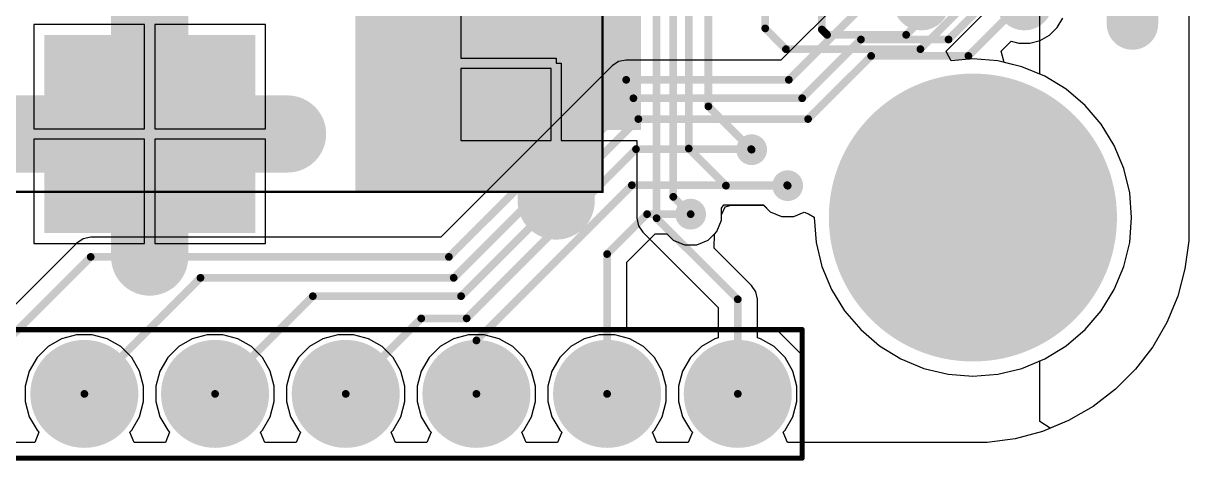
# Model space of a CAD drawing. Header units: inches. Extents: x 0.3 to 40.7, y 0 to 25.4.
# Drawn here: x 18.04 to 40.69, y -0.05 to 8.46 of the extents above; entities that cross this region are included whole.
import ezdxf

# ---------------------------------------------------------------- set-up
doc = ezdxf.new("R2010")
doc.units = ezdxf.units.IN
for name, color, linetype in [('BOTTOM', 5, 'Continuous'), ('Bottom Solder', 6, 'Continuous'), ('Pad Holes', 156, 'Continuous'), ('TOP', 1, 'Continuous'), ('Top Assembly', 56, 'Continuous'), ('Top Solder', 216, 'Continuous'), ('Via Holes', 16, 'Continuous')]:
    doc.layers.add(name, color=color, linetype=linetype)

# ---------------------------------------------------------------- blocks, each defined once
blk = doc.blocks.new('TP_1_00MM_B_2655')
at = {"layer": 'BOTTOM'}
h = blk.add_hatch(color=5, dxfattribs=at)
edge = h.paths.add_edge_path()
edge.add_arc((0, 0), 0.5, 0, 360)
at = {"layer": 'Bottom Solder'}
h = blk.add_hatch(color=6, dxfattribs=at)
edge = h.paths.add_edge_path()
edge.add_arc((0, 0), 0.55, 0, 360)
blk = doc.blocks.new('TP_1_00MM_B_2660')
at = {"layer": 'BOTTOM'}
h = blk.add_hatch(color=5, dxfattribs=at)
edge = h.paths.add_edge_path()
edge.add_arc((0, 0), 0.5, 0, 360)
at = {"layer": 'Bottom Solder'}
h = blk.add_hatch(color=6, dxfattribs=at)
edge = h.paths.add_edge_path()
edge.add_arc((0, 0), 0.55, 0, 360)
blk = doc.blocks.new('PEC11J_9215F_S0015_2662')
at = {"layer": 'BOTTOM'}
h = blk.add_hatch(color=5, dxfattribs=at)
edge = h.paths.add_edge_path()
edge.add_arc((0, 0), 0.25, 0, 360)
h = blk.add_hatch(color=5, dxfattribs=at)
edge = h.paths.add_edge_path()
edge.add_arc((0, -4.5), 0.25, 0, 360)
at = {"layer": 'Bottom Solder'}
h = blk.add_hatch(color=6, dxfattribs=at)
edge = h.paths.add_edge_path()
edge.add_arc((0, 0), 0.3, 0, 360)
h = blk.add_hatch(color=6, dxfattribs=at)
edge = h.paths.add_edge_path()
edge.add_arc((0, -4.5), 0.3, 0, 360)
at = {"layer": 'Pad Holes'}
h = blk.add_hatch(color=7, dxfattribs=at)
edge = h.paths.add_edge_path()
edge.add_arc((0, 0), 1.025, 0, 360)
h = blk.add_hatch(color=7, dxfattribs=at)
edge = h.paths.add_edge_path()
edge.add_arc((0, -4.825), 0.775, 180, 360)
edge.add_line((0.775, -4.825), (0.775, -4.175))
edge.add_arc((0, -4.175), 0.775, 0, 180)
edge.add_line((-0.775, -4.175), (-0.775, -4.825))
at = {"layer": 'TOP'}
for points in [[(-3.75, 6.3), (-6.25, 6.3), (-6.25, 9.5), (-3.75, 9.5)], [(3.75, 9.5), (6.25, 9.5), (6.25, 6.3), (3.75, 6.3)], [(-3.15, 8.2), (-1.85, 8.2), (-1.85, 5.8), (-3.15, 5.8)], [(1.85, 8.2), (3.15, 8.2), (3.15, 5.8), (1.85, 5.8)], [(-8.25, 2), (-4.5, 2), (-4.5, -2), (-8.25, -2)], [(4.5, 2), (8.25, 2), (8.25, -2), (4.5, -2)], [(-3.15, -6.1), (-1.85, -6.1), (-1.85, -8.5), (-3.15, -8.5)], [(-0.65, -6.1), (0.65, -6.1), (0.65, -8.5), (-0.65, -8.5)], [(1.85, -6.1), (3.15, -6.1), (3.15, -8.5), (1.85, -8.5)], [(-3.75, -9.5), (-6.25, -9.5), (-6.25, -6.3), (-3.75, -6.3)], [(3.75, -6.3), (6.25, -6.3), (6.25, -9.5), (3.75, -9.5)]]:
    blk.add_hatch(color=1, dxfattribs=at).paths.add_polyline_path(points)
h = blk.add_hatch(color=1, dxfattribs=at)
edge = h.paths.add_edge_path()
edge.add_arc((0, 0), 0.25, 0, 360)
h = blk.add_hatch(color=1, dxfattribs=at)
edge = h.paths.add_edge_path()
edge.add_arc((0, -4.5), 0.25, 0, 360)
at = {"layer": 'Top Assembly'}
blk.add_hatch(color=56, dxfattribs=at).paths.add_polyline_path([(-7.5, -8.8), (-3, -8.8), (-3, -4), (-7.5, -4)])
at = {"layer": 'Top Solder'}
for points in [[(-3.7, 6.25), (-6.3, 6.25), (-6.3, 9.55), (-3.7, 9.55)], [(3.7, 9.55), (6.3, 9.55), (6.3, 6.25), (3.7, 6.25)], [(-3.2, 8.25), (-1.8, 8.25), (-1.8, 5.75), (-3.2, 5.75)], [(1.8, 8.25), (3.2, 8.25), (3.2, 5.75), (1.8, 5.75)], [(-8.3, 2.05), (-4.45, 2.05), (-4.45, -2.05), (-8.3, -2.05)], [(4.45, 2.05), (8.3, 2.05), (8.3, -2.05), (4.45, -2.05)], [(-3.2, -6.05), (-1.8, -6.05), (-1.8, -8.55), (-3.2, -8.55)], [(-0.7, -6.05), (0.7, -6.05), (0.7, -8.55), (-0.7, -8.55)], [(1.8, -6.05), (3.2, -6.05), (3.2, -8.55), (1.8, -8.55)], [(-3.7, -9.55), (-6.3, -9.55), (-6.3, -6.25), (-3.7, -6.25)], [(3.7, -6.25), (6.3, -6.25), (6.3, -9.55), (3.7, -9.55)]]:
    blk.add_hatch(color=216, dxfattribs=at).paths.add_polyline_path(points)
h = blk.add_hatch(color=216, dxfattribs=at)
edge = h.paths.add_edge_path()
edge.add_arc((0, 0), 0.3, 0, 360)
h = blk.add_hatch(color=216, dxfattribs=at)
edge = h.paths.add_edge_path()
edge.add_arc((0, -4.5), 0.3, 0, 360)
at = {"layer": 'Top Assembly', "const_width": 0.05}
for points in [[(-7.5, 8.8), (7.5, 8.8)], [(-7.5, 8.8), (-7.5, -8.8)], [(7.5, 8.8), (7.5, -8.8)], [(-7.5, -8.8), (7.5, -8.8)]]:
    blk.add_lwpolyline(points, dxfattribs=at)
at = {"layer": 'Top Assembly', "const_width": 0.025}
for points in [[(-7.512, 8.8, 1), (-7.488, 8.8, 1)], [(-7.512, 8.8, 1), (-7.488, 8.8, 1)], [(7.488, 8.8, 1), (7.512, 8.8, 1)], [(7.488, 8.8, 1), (7.512, 8.8, 1)], [(-7.512, -8.8, 1), (-7.488, -8.8, 1)], [(-7.512, -8.8, 1), (-7.488, -8.8, 1)], [(7.488, -8.8, 1), (7.512, -8.8, 1)], [(7.488, -8.8, 1), (7.512, -8.8, 1)]]:
    blk.add_lwpolyline(points, format="xyb", close=True, dxfattribs=at)
blk = doc.blocks.new('PIN_HEADER_2_54___VERT__1_10POS_2664')
at = {"layer": 'BOTTOM'}
h = blk.add_hatch(color=5, dxfattribs=at)
edge = h.paths.add_edge_path()
edge.add_arc((-1.27, 0), 0.85, 0, 360)
h = blk.add_hatch(color=5, dxfattribs=at)
edge = h.paths.add_edge_path()
edge.add_arc((1.27, 0), 0.85, 0, 360)
h = blk.add_hatch(color=5, dxfattribs=at)
edge = h.paths.add_edge_path()
edge.add_arc((3.81, 0), 0.85, 0, 360)
h = blk.add_hatch(color=5, dxfattribs=at)
edge = h.paths.add_edge_path()
edge.add_arc((6.35, 0), 0.85, 0, 360)
h = blk.add_hatch(color=5, dxfattribs=at)
edge = h.paths.add_edge_path()
edge.add_arc((8.89, 0), 0.85, 0, 360)
h = blk.add_hatch(color=5, dxfattribs=at)
edge = h.paths.add_edge_path()
edge.add_arc((11.43, 0), 0.85, 0, 360)
at = {"layer": 'Bottom Solder'}
h = blk.add_hatch(color=6, dxfattribs=at)
edge = h.paths.add_edge_path()
edge.add_arc((-1.27, 0), 1.05, 0, 360)
h = blk.add_hatch(color=6, dxfattribs=at)
edge = h.paths.add_edge_path()
edge.add_arc((1.27, 0), 1.05, 0, 360)
h = blk.add_hatch(color=6, dxfattribs=at)
edge = h.paths.add_edge_path()
edge.add_arc((3.81, 0), 1.05, 0, 360)
h = blk.add_hatch(color=6, dxfattribs=at)
edge = h.paths.add_edge_path()
edge.add_arc((6.35, 0), 1.05, 0, 360)
h = blk.add_hatch(color=6, dxfattribs=at)
edge = h.paths.add_edge_path()
edge.add_arc((8.89, 0), 1.05, 0, 360)
h = blk.add_hatch(color=6, dxfattribs=at)
edge = h.paths.add_edge_path()
edge.add_arc((11.43, 0), 1.05, 0, 360)
at = {"layer": 'Pad Holes'}
h = blk.add_hatch(color=7, dxfattribs=at)
edge = h.paths.add_edge_path()
edge.add_arc((-1.27, 0), 0.5, 0, 360)
h = blk.add_hatch(color=7, dxfattribs=at)
edge = h.paths.add_edge_path()
edge.add_arc((1.27, 0), 0.5, 0, 360)
h = blk.add_hatch(color=7, dxfattribs=at)
edge = h.paths.add_edge_path()
edge.add_arc((3.81, 0), 0.5, 0, 360)
h = blk.add_hatch(color=7, dxfattribs=at)
edge = h.paths.add_edge_path()
edge.add_arc((6.35, 0), 0.5, 0, 360)
h = blk.add_hatch(color=7, dxfattribs=at)
edge = h.paths.add_edge_path()
edge.add_arc((8.89, 0), 0.5, 0, 360)
h = blk.add_hatch(color=7, dxfattribs=at)
edge = h.paths.add_edge_path()
edge.add_arc((11.43, 0), 0.5, 0, 360)
at = {"layer": 'TOP'}
h = blk.add_hatch(color=1, dxfattribs=at)
edge = h.paths.add_edge_path()
edge.add_arc((-1.27, 0), 0.85, 0, 360)
h = blk.add_hatch(color=1, dxfattribs=at)
edge = h.paths.add_edge_path()
edge.add_arc((1.27, 0), 0.85, 0, 360)
h = blk.add_hatch(color=1, dxfattribs=at)
edge = h.paths.add_edge_path()
edge.add_arc((3.81, 0), 0.85, 0, 360)
h = blk.add_hatch(color=1, dxfattribs=at)
edge = h.paths.add_edge_path()
edge.add_arc((6.35, 0), 0.85, 0, 360)
h = blk.add_hatch(color=1, dxfattribs=at)
edge = h.paths.add_edge_path()
edge.add_arc((8.89, 0), 0.85, 0, 360)
h = blk.add_hatch(color=1, dxfattribs=at)
edge = h.paths.add_edge_path()
edge.add_arc((11.43, 0), 0.85, 0, 360)
at = {"layer": 'Top Solder'}
h = blk.add_hatch(color=216, dxfattribs=at)
edge = h.paths.add_edge_path()
edge.add_arc((-1.27, 0), 1.05, 0, 360)
h = blk.add_hatch(color=216, dxfattribs=at)
edge = h.paths.add_edge_path()
edge.add_arc((1.27, 0), 1.05, 0, 360)
h = blk.add_hatch(color=216, dxfattribs=at)
edge = h.paths.add_edge_path()
edge.add_arc((3.81, 0), 1.05, 0, 360)
h = blk.add_hatch(color=216, dxfattribs=at)
edge = h.paths.add_edge_path()
edge.add_arc((6.35, 0), 1.05, 0, 360)
h = blk.add_hatch(color=216, dxfattribs=at)
edge = h.paths.add_edge_path()
edge.add_arc((8.89, 0), 1.05, 0, 360)
h = blk.add_hatch(color=216, dxfattribs=at)
edge = h.paths.add_edge_path()
edge.add_arc((11.43, 0), 1.05, 0, 360)
at = {"layer": 'Top Assembly', "const_width": 0.1}
for points in [[(-12.68, 1.25), (12.68, 1.25)], [(12.68, -1.25), (12.68, 1.25)], [(-12.68, -1.25), (12.68, -1.25)]]:
    blk.add_lwpolyline(points, dxfattribs=at)
at = {"layer": 'Top Assembly', "const_width": 0.05}
for points in [[(12.655, 1.25, 1), (12.705, 1.25, 1)], [(12.655, 1.25, 1), (12.705, 1.25, 1)], [(12.655, -1.25, 1), (12.705, -1.25, 1)], [(12.655, -1.25, 1), (12.705, -1.25, 1)]]:
    blk.add_lwpolyline(points, format="xyb", close=True, dxfattribs=at)

msp = doc.modelspace()

# ---------------------------------------------------------------- hatches: boundary and pattern name
at = {"layer": 'BOTTOM'}
h = msp.add_hatch(color=5, dxfattribs=at)
edge = h.paths.add_edge_path()
edge.add_arc((32.2, 6), 0.3, 0, 360)
h = msp.add_hatch(color=5, dxfattribs=at)
edge = h.paths.add_edge_path()
edge.add_arc((36.5, 4.68), 1.5, 0, 360)
h = msp.add_hatch(color=5, dxfattribs=at)
edge = h.paths.add_edge_path()
edge.add_arc((32.9, 5.3), 0.3, 0, 360)
h = msp.add_hatch(color=5, dxfattribs=at)
edge = h.paths.add_edge_path()
edge.add_arc((31.014, 4.746), 0.3, 0, 360)
at = {"layer": 'Bottom Solder'}
h = msp.add_hatch(color=6, dxfattribs=at)
edge = h.paths.add_edge_path()
edge.add_arc((36.5, 4.68), 2.8, 0, 360)
at = {"layer": 'Pad Holes'}
h = msp.add_hatch(color=7, dxfattribs=at)
edge = h.paths.add_edge_path()
edge.add_arc((36.5, 4.68), 1.6, 0, 360)
at = {"layer": 'TOP'}
h = msp.add_hatch(color=1, dxfattribs=at)
edge = h.paths.add_edge_path()
edge.add_arc((32.2, 6), 0.3, 0, 360)
h = msp.add_hatch(color=1, dxfattribs=at)
edge = h.paths.add_edge_path()
edge.add_arc((36.5, 4.68), 1.5, 0, 360)
h = msp.add_hatch(color=1, dxfattribs=at)
edge = h.paths.add_edge_path()
edge.add_arc((32.9, 5.3), 0.3, 0, 360)
h = msp.add_hatch(color=1, dxfattribs=at)
edge = h.paths.add_edge_path()
edge.add_arc((31.014, 4.746), 0.3, 0, 360)
at = {"layer": 'Top Solder'}
h = msp.add_hatch(color=216, dxfattribs=at)
edge = h.paths.add_edge_path()
edge.add_arc((36.5, 4.68), 2.8, 0, 360)
at = {"layer": 'Via Holes'}
h = msp.add_hatch(color=7, dxfattribs=at)
edge = h.paths.add_edge_path()
edge.add_arc((32.2, 6), 0.15, 0, 360)
h = msp.add_hatch(color=7, dxfattribs=at)
edge = h.paths.add_edge_path()
edge.add_arc((32.9, 5.3), 0.15, 0, 360)
h = msp.add_hatch(color=7, dxfattribs=at)
edge = h.paths.add_edge_path()
edge.add_arc((31.014, 4.746), 0.15, 0, 360)

# ---------------------------------------------------------------- linework, layer by layer
at = {"layer": 'BOTTOM'}
for p, q in [((40.694, 20.86), (40.694, 4.5)), ((34.164, 9.14), (32.764, 7.741)), ((38.14, 8.379), (38.246, 8.561)), ((37.809, 8.125), (37.991, 8.23)), ((37.991, 8.23), (38.14, 8.379)), ((37.047, 7.917), (37.242, 8.111)), ((37.242, 8.111), (37.395, 8.07)), ((37.395, 8.07), (37.605, 8.07)), ((37.605, 8.07), (37.809, 8.125)), ((29.614, 7.712), (29.49, 7.629)), ((29.761, 7.741), (29.614, 7.712)), ((32.764, 7.741), (29.761, 7.741)), ((37.11, 7.696), (37.047, 7.917)), ((29.49, 7.629), (26.157, 4.296)), ((37.453, 7.614), (37.11, 7.696)), ((37.9, 7.428), (37.453, 7.614)), ((38.313, 7.175), (37.9, 7.428)), ((38.681, 6.861), (38.313, 7.175)), ((38.995, 6.493), (38.681, 6.861)), ((39.248, 6.08), (38.995, 6.493)), ((39.434, 5.633), (39.248, 6.08)), ((39.547, 5.163), (39.434, 5.633)), ((39.585, 4.68), (39.547, 5.163)), ((31.614, 4.865), (31.656, 4.928)), ((31.614, 4.627), (31.614, 4.865)), ((31.656, 4.928), (32.424, 4.928)), ((32.424, 4.928), (32.56, 4.791)), ((32.56, 4.791), (32.781, 4.7)), ((33.019, 4.7), (33.223, 4.784)), ((33.223, 4.784), (33.303, 4.753)), ((31.523, 4.406), (31.614, 4.627)), ((32.781, 4.7), (33.019, 4.7)), ((33.303, 4.753), (33.416, 4.685)), ((33.416, 4.685), (33.416, 4.68)), ((33.416, 4.68), (33.454, 4.197)), ((39.547, 4.197), (39.585, 4.68)), ((29.772, 3.812), (30.325, 4.364)), ((30.325, 4.364), (30.548, 4.364)), ((30.548, 4.364), (30.675, 4.237)), ((31.354, 4.237), (31.523, 4.406)), ((40.694, 4.5), (40.694, 4.225)), ((19.083, 4.184), (17.189, 2.29)), ((19.207, 4.267), (19.083, 4.184)), ((19.354, 4.296), (19.207, 4.267)), ((26.157, 4.296), (19.354, 4.296)), ((30.675, 4.237), (30.895, 4.146)), ((30.895, 4.146), (31.134, 4.146)), ((31.134, 4.146), (31.354, 4.237)), ((33.454, 4.197), (33.566, 3.727)), ((39.434, 3.727), (39.547, 4.197)), ((40.694, 4.225), (40.622, 3.68)), ((29.772, 2.5), (29.772, 3.812)), ((33.566, 3.727), (33.752, 3.28)), ((39.248, 3.28), (39.434, 3.727)), ((40.622, 3.68), (40.48, 3.149)), ((33.752, 3.28), (34.005, 2.867)), ((38.995, 2.867), (39.248, 3.28)), ((40.48, 3.149), (40.27, 2.641)), ((34.005, 2.867), (34.319, 2.499)), ((38.681, 2.499), (38.995, 2.867)), ((32.681, 2.5), (29.772, 2.5)), ((33.181, 2), (32.681, 2.5)), ((34.319, 2.499), (34.687, 2.185)), ((38.313, 2.185), (38.681, 2.499)), ((40.27, 2.641), (39.995, 2.165)), ((34.687, 2.185), (35.1, 1.932)), ((37.9, 1.932), (38.313, 2.185)), ((39.995, 2.165), (39.66, 1.729)), ((33.181, 0.306), (33.181, 2)), ((35.1, 1.932), (35.547, 1.746)), ((37.453, 1.746), (37.9, 1.932)), ((35.547, 1.746), (36.018, 1.633)), ((36.018, 1.633), (36.5, 1.596)), ((36.5, 1.596), (36.983, 1.633)), ((36.983, 1.633), (37.453, 1.746)), ((39.66, 1.729), (39.271, 1.34)), ((39.271, 1.34), (38.835, 1.005)), ((38.835, 1.005), (38.359, 0.73)), ((38.359, 0.73), (37.851, 0.52)), ((37.851, 0.52), (37.32, 0.378)), ((36.5, 0.306), (33.181, 0.306)), ((36.775, 0.306), (36.5, 0.306)), ((37.32, 0.378), (36.775, 0.306))]:
    msp.add_line(p, q, dxfattribs=at)
at = {"layer": 'BOTTOM', "const_width": 0.15}
for points in [[(32.923, 7.359), (34.434, 8.87)], [(36.413, 7.823), (37.48, 8.89)], [(36.027, 8.143), (36.557, 8.673)], [(33.181, 7), (34.324, 8.143)], [(34.324, 8.143), (36.027, 8.143)], [(33.296, 6.596), (34.523, 7.823)], [(34.523, 7.823), (36.413, 7.823)], [(26.316, 3.914), (29.761, 7.359)], [(29.761, 7.359), (32.923, 7.359)], [(26.409, 3.507), (29.902, 7)], [(29.902, 7), (33.181, 7)], [(26.553, 3.151), (29.998, 6.596)], [(29.998, 6.596), (33.296, 6.596)], [(26.66, 2.718), (29.952, 6.01)], [(29.952, 6.01), (32.19, 6.01)], [(32.19, 6.01), (32.2, 6)], [(26.85, 2.289), (29.871, 5.31)], [(29.871, 5.31), (32.89, 5.31)], [(32.89, 5.31), (32.9, 5.3)], [(29.39, 3.97), (30.166, 4.746)], [(30.166, 4.746), (31.014, 4.746)], [(16.69, 1.25), (19.354, 3.914)], [(19.354, 3.914), (26.316, 3.914)], [(29.39, 1.25), (29.39, 3.97)], [(19.23, 1.25), (21.487, 3.507)], [(21.487, 3.507), (26.409, 3.507)], [(21.77, 1.25), (23.671, 3.151)], [(23.671, 3.151), (26.553, 3.151)], [(24.31, 1.25), (25.778, 2.718)], [(25.778, 2.718), (26.66, 2.718)], [(26.85, 1.25), (26.85, 2.289)]]:
    msp.add_lwpolyline(points, dxfattribs=at)
at = {"layer": 'BOTTOM', "const_width": 0.075}
for points in [[(34.287, 8.143, 1), (34.362, 8.143, 1)], [(34.287, 8.143, 1), (34.362, 8.143, 1)], [(35.989, 8.143, 1), (36.064, 8.143, 1)], [(35.989, 8.143, 1), (36.064, 8.143, 1)], [(34.485, 7.823, 1), (34.56, 7.823, 1)], [(34.485, 7.823, 1), (34.56, 7.823, 1)], [(36.375, 7.823, 1), (36.45, 7.823, 1)], [(36.375, 7.823, 1), (36.45, 7.823, 1)], [(29.723, 7.359, 1), (29.798, 7.359, 1)], [(29.723, 7.359, 1), (29.798, 7.359, 1)], [(32.885, 7.359, 1), (32.96, 7.359, 1)], [(32.885, 7.359, 1), (32.96, 7.359, 1)], [(29.864, 7, 1), (29.939, 7, 1)], [(29.864, 7, 1), (29.939, 7, 1)], [(33.144, 7, 1), (33.219, 7, 1)], [(33.144, 7, 1), (33.219, 7, 1)], [(29.96, 6.596, 1), (30.035, 6.596, 1)], [(29.96, 6.596, 1), (30.035, 6.596, 1)], [(33.259, 6.596, 1), (33.334, 6.596, 1)], [(33.259, 6.596, 1), (33.334, 6.596, 1)], [(29.914, 6.01, 1), (29.989, 6.01, 1)], [(29.914, 6.01, 1), (29.989, 6.01, 1)], [(32.152, 6.01, 1), (32.227, 6.01, 1)], [(32.152, 6.01, 1), (32.227, 6.01, 1)], [(32.162, 6, 1), (32.237, 6, 1)], [(29.833, 5.31, 1), (29.908, 5.31, 1)], [(29.833, 5.31, 1), (29.908, 5.31, 1)], [(32.852, 5.31, 1), (32.927, 5.31, 1)], [(32.852, 5.31, 1), (32.927, 5.31, 1)], [(32.862, 5.3, 1), (32.938, 5.3, 1)], [(30.129, 4.746, 1), (30.204, 4.746, 1)], [(30.129, 4.746, 1), (30.204, 4.746, 1)], [(30.977, 4.746, 1), (31.052, 4.746, 1)], [(19.316, 3.914, 1), (19.391, 3.914, 1)], [(19.316, 3.914, 1), (19.391, 3.914, 1)], [(26.278, 3.914, 1), (26.353, 3.914, 1)], [(26.278, 3.914, 1), (26.353, 3.914, 1)], [(29.353, 3.97, 1), (29.428, 3.97, 1)], [(29.353, 3.97, 1), (29.428, 3.97, 1)], [(21.449, 3.507, 1), (21.524, 3.507, 1)], [(21.449, 3.507, 1), (21.524, 3.507, 1)], [(26.371, 3.507, 1), (26.446, 3.507, 1)], [(26.371, 3.507, 1), (26.446, 3.507, 1)], [(23.633, 3.151, 1), (23.708, 3.151, 1)], [(23.633, 3.151, 1), (23.708, 3.151, 1)], [(26.515, 3.151, 1), (26.59, 3.151, 1)], [(26.515, 3.151, 1), (26.59, 3.151, 1)], [(25.741, 2.718, 1), (25.816, 2.718, 1)], [(25.741, 2.718, 1), (25.816, 2.718, 1)], [(26.623, 2.718, 1), (26.698, 2.718, 1)], [(26.623, 2.718, 1), (26.698, 2.718, 1)], [(26.813, 2.289, 1), (26.888, 2.289, 1)], [(26.813, 2.289, 1), (26.888, 2.289, 1)], [(19.193, 1.25, 1), (19.268, 1.25, 1)], [(21.733, 1.25, 1), (21.808, 1.25, 1)], [(24.273, 1.25, 1), (24.348, 1.25, 1)], [(26.813, 1.25, 1), (26.888, 1.25, 1)], [(29.353, 1.25, 1), (29.428, 1.25, 1)]]:
    msp.add_lwpolyline(points, format="xyb", close=True, dxfattribs=at)
at = {"layer": 'TOP'}
for p, q in [((37.8, 7.47), (37.8, 17.89)), ((26.546, 9.14), (26.546, 7.78)), ((40.694, 9.026), (40.694, 4.5)), ((40.694, 9.026), (40.694, 4.5)), ((35.983, 7.919), (36.87, 8.806)), ((20.4, 8.434), (18.246, 8.434)), ((18.246, 8.434), (18.246, 6.405)), ((20.4, 6.405), (20.4, 8.434)), ((22.754, 8.434), (20.6, 8.434)), ((20.6, 8.434), (20.6, 6.405)), ((22.754, 6.405), (22.754, 8.434)), ((26.546, 7.78), (28.4, 7.78)), ((28.4, 7.78), (28.4, 7.68)), ((35.987, 7.898), (35.983, 7.919)), ((36.079, 7.731), (35.987, 7.898)), ((36.5, 7.765), (36.079, 7.731)), ((36.983, 7.727), (36.5, 7.765)), ((37.453, 7.614), (36.983, 7.727)), ((28.3, 7.58), (26.546, 7.58)), ((26.546, 7.58), (26.546, 6.176)), ((28.3, 6.176), (28.3, 7.58)), ((28.4, 7.68), (28.5, 7.68)), ((28.5, 7.68), (28.5, 6.176)), ((37.9, 7.428), (37.453, 7.614)), ((37.9, 7.428), (37.8, 7.47)), ((38.313, 7.175), (37.9, 7.428)), ((38.313, 7.175), (37.9, 7.428)), ((38.681, 6.861), (38.313, 7.175)), ((38.681, 6.861), (38.313, 7.175)), ((38.995, 6.493), (38.681, 6.861)), ((38.995, 6.493), (38.681, 6.861)), ((18.246, 6.405), (20.4, 6.405)), ((20.6, 6.405), (22.754, 6.405)), ((39.248, 6.08), (38.995, 6.493)), ((39.248, 6.08), (38.995, 6.493)), ((20.4, 6.205), (18.246, 6.205)), ((18.246, 6.205), (18.246, 4.176)), ((20.4, 4.176), (20.4, 6.205)), ((22.754, 6.205), (20.6, 6.205)), ((20.6, 6.205), (20.6, 4.176)), ((22.754, 4.176), (22.754, 6.205)), ((26.546, 6.176), (28.3, 6.176)), ((28.5, 6.176), (29.971, 6.176)), ((29.971, 6.176), (29.971, 4.667)), ((39.434, 5.633), (39.248, 6.08)), ((39.434, 5.633), (39.248, 6.08)), ((39.547, 5.163), (39.434, 5.633)), ((39.547, 5.163), (39.434, 5.633)), ((39.585, 4.68), (39.547, 5.163)), ((39.585, 4.68), (39.547, 5.163)), ((31.614, 4.731), (31.685, 4.885)), ((31.685, 4.885), (31.799, 4.918)), ((31.799, 4.918), (32.434, 4.918)), ((32.434, 4.918), (32.56, 4.791)), ((32.56, 4.791), (32.781, 4.7)), ((33.019, 4.7), (33.223, 4.784)), ((33.223, 4.784), (33.303, 4.753)), ((29.971, 4.667), (30, 4.521)), ((31.523, 4.406), (31.614, 4.627)), ((31.614, 4.627), (31.614, 4.731)), ((32.781, 4.7), (33.019, 4.7)), ((33.303, 4.753), (33.416, 4.685)), ((33.416, 4.685), (33.416, 4.68)), ((33.416, 4.68), (33.454, 4.197)), ((39.547, 4.197), (39.585, 4.68)), ((39.547, 4.197), (39.585, 4.68)), ((30, 4.521), (30.083, 4.397)), ((30.083, 4.397), (31.548, 2.932)), ((31.474, 4.087), (31.476, 4.359)), ((31.476, 4.359), (31.523, 4.406)), ((40.694, 4.5), (40.694, 4.225)), ((40.694, 4.5), (40.694, 4.225)), ((18.246, 4.176), (20.4, 4.176)), ((20.6, 4.176), (22.754, 4.176)), ((32.2, 3.36), (31.474, 4.087)), ((33.454, 4.197), (33.566, 3.727)), ((39.434, 3.727), (39.547, 4.197)), ((39.434, 3.727), (39.547, 4.197)), ((40.694, 4.225), (40.622, 3.68)), ((40.694, 4.225), (40.622, 3.68)), ((33.566, 3.727), (33.752, 3.28)), ((39.248, 3.28), (39.434, 3.727)), ((39.248, 3.28), (39.434, 3.727)), ((40.622, 3.68), (40.48, 3.149)), ((40.622, 3.68), (40.48, 3.149)), ((32.283, 3.236), (32.2, 3.36)), ((32.312, 3.09), (32.283, 3.236)), ((33.752, 3.28), (34.005, 2.867)), ((38.995, 2.867), (39.248, 3.28)), ((38.995, 2.867), (39.248, 3.28)), ((32.312, 2.338), (32.312, 3.09)), ((40.48, 3.149), (40.27, 2.641)), ((40.48, 3.149), (40.27, 2.641)), ((31.548, 2.932), (31.548, 2.338)), ((34.005, 2.867), (34.319, 2.499)), ((38.681, 2.499), (38.995, 2.867)), ((38.681, 2.499), (38.995, 2.867)), ((34.319, 2.499), (34.687, 2.185)), ((38.313, 2.185), (38.681, 2.499)), ((38.313, 2.185), (38.681, 2.499)), ((40.27, 2.641), (39.995, 2.165)), ((40.27, 2.641), (39.995, 2.165)), ((18.786, 2.322), (18.524, 2.17)), ((19.079, 2.4), (18.786, 2.322)), ((19.381, 2.4), (19.079, 2.4)), ((19.674, 2.322), (19.381, 2.4)), ((19.936, 2.17), (19.674, 2.322)), ((21.326, 2.322), (21.064, 2.17)), ((21.619, 2.4), (21.326, 2.322)), ((21.921, 2.4), (21.619, 2.4)), ((22.214, 2.322), (21.921, 2.4)), ((22.476, 2.17), (22.214, 2.322)), ((23.866, 2.322), (23.604, 2.17)), ((24.159, 2.4), (23.866, 2.322)), ((24.461, 2.4), (24.159, 2.4)), ((24.754, 2.322), (24.461, 2.4)), ((25.016, 2.17), (24.754, 2.322)), ((26.406, 2.322), (26.144, 2.17)), ((26.699, 2.4), (26.406, 2.322)), ((27.001, 2.4), (26.699, 2.4)), ((27.294, 2.322), (27.001, 2.4)), ((27.556, 2.17), (27.294, 2.322)), ((28.946, 2.322), (28.684, 2.17)), ((29.239, 2.4), (28.946, 2.322)), ((29.541, 2.4), (29.239, 2.4)), ((29.834, 2.322), (29.541, 2.4)), ((30.096, 2.17), (29.834, 2.322)), ((31.486, 2.322), (31.224, 2.17)), ((31.548, 2.338), (31.486, 2.322)), ((32.374, 2.322), (32.312, 2.338)), ((32.636, 2.17), (32.374, 2.322)), ((18.524, 2.17), (18.31, 1.956)), ((20.15, 1.956), (19.936, 2.17)), ((21.064, 2.17), (20.85, 1.956)), ((22.69, 1.956), (22.476, 2.17)), ((23.604, 2.17), (23.39, 1.956)), ((25.23, 1.956), (25.016, 2.17)), ((26.144, 2.17), (25.93, 1.956)), ((27.77, 1.956), (27.556, 2.17)), ((28.684, 2.17), (28.47, 1.956)), ((30.31, 1.956), (30.096, 2.17)), ((31.224, 2.17), (31.01, 1.956)), ((32.85, 1.956), (32.636, 2.17)), ((34.687, 2.185), (35.1, 1.932)), ((37.9, 1.932), (38.313, 2.185)), ((37.9, 1.932), (38.313, 2.185)), ((39.995, 2.165), (39.66, 1.729)), ((39.995, 2.165), (39.66, 1.729)), ((18.31, 1.956), (18.158, 1.694)), ((20.302, 1.694), (20.15, 1.956)), ((20.85, 1.956), (20.698, 1.694)), ((22.842, 1.694), (22.69, 1.956)), ((23.39, 1.956), (23.238, 1.694)), ((25.382, 1.694), (25.23, 1.956)), ((25.93, 1.956), (25.778, 1.694)), ((27.922, 1.694), (27.77, 1.956)), ((28.47, 1.956), (28.318, 1.694)), ((30.462, 1.694), (30.31, 1.956)), ((31.01, 1.956), (30.858, 1.694)), ((33.002, 1.694), (32.85, 1.956)), ((35.1, 1.932), (35.547, 1.746)), ((37.453, 1.746), (37.9, 1.932)), ((37.8, 1.89), (37.9, 1.932)), ((37.8, 0.715), (37.8, 1.89)), ((18.158, 1.694), (18.08, 1.401)), ((20.38, 1.401), (20.302, 1.694)), ((20.698, 1.694), (20.62, 1.401)), ((22.92, 1.401), (22.842, 1.694)), ((23.238, 1.694), (23.16, 1.401)), ((25.46, 1.401), (25.382, 1.694)), ((25.778, 1.694), (25.7, 1.401)), ((28, 1.401), (27.922, 1.694)), ((28.318, 1.694), (28.24, 1.401)), ((30.54, 1.401), (30.462, 1.694)), ((30.858, 1.694), (30.78, 1.401)), ((33.08, 1.401), (33.002, 1.694)), ((35.547, 1.746), (36.018, 1.633)), ((36.018, 1.633), (36.5, 1.596)), ((36.5, 1.596), (36.983, 1.633)), ((36.983, 1.633), (37.453, 1.746)), ((39.66, 1.729), (39.271, 1.34)), ((39.66, 1.729), (39.271, 1.34)), ((18.08, 1.401), (18.08, 1.099)), ((20.38, 1.099), (20.38, 1.401)), ((20.62, 1.401), (20.62, 1.099)), ((22.92, 1.099), (22.92, 1.401)), ((23.16, 1.401), (23.16, 1.099)), ((25.46, 1.099), (25.46, 1.401)), ((25.7, 1.401), (25.7, 1.099)), ((28, 1.099), (28, 1.401)), ((28.24, 1.401), (28.24, 1.099)), ((30.54, 1.099), (30.54, 1.401)), ((30.78, 1.401), (30.78, 1.099)), ((33.08, 1.099), (33.08, 1.401)), ((39.271, 1.34), (38.835, 1.005)), ((39.271, 1.34), (38.835, 1.005)), ((18.08, 1.099), (18.158, 0.806)), ((20.302, 0.806), (20.38, 1.099)), ((20.62, 1.099), (20.698, 0.806)), ((22.842, 0.806), (22.92, 1.099)), ((23.16, 1.099), (23.238, 0.806)), ((25.382, 0.806), (25.46, 1.099)), ((25.7, 1.099), (25.778, 0.806)), ((27.922, 0.806), (28, 1.099)), ((28.24, 1.099), (28.318, 0.806)), ((30.462, 0.806), (30.54, 1.099)), ((30.78, 1.099), (30.858, 0.806)), ((33.002, 0.806), (33.08, 1.099)), ((38.835, 1.005), (38.359, 0.73)), ((38.835, 1.005), (38.359, 0.73)), ((18.158, 0.806), (18.31, 0.544)), ((20.15, 0.544), (20.302, 0.806)), ((20.698, 0.806), (20.85, 0.544)), ((22.69, 0.544), (22.842, 0.806)), ((23.238, 0.806), (23.39, 0.544)), ((25.23, 0.544), (25.382, 0.806)), ((25.778, 0.806), (25.93, 0.544)), ((27.77, 0.544), (27.922, 0.806)), ((28.318, 0.806), (28.47, 0.544)), ((30.31, 0.544), (30.462, 0.806)), ((30.858, 0.806), (31.01, 0.544)), ((32.85, 0.544), (33.002, 0.806)), ((38, 0.582), (37.8, 0.715)), ((38.359, 0.73), (37.851, 0.52)), ((38.359, 0.73), (38, 0.582)), ((18.348, 0.506), (18.265, 0.306)), ((18.31, 0.544), (18.348, 0.506)), ((20.112, 0.506), (20.15, 0.544)), ((20.195, 0.306), (20.112, 0.506)), ((20.888, 0.506), (20.805, 0.306)), ((20.85, 0.544), (20.888, 0.506)), ((22.652, 0.506), (22.69, 0.544)), ((22.735, 0.306), (22.652, 0.506)), ((23.428, 0.506), (23.345, 0.306)), ((23.39, 0.544), (23.428, 0.506)), ((25.192, 0.506), (25.23, 0.544)), ((25.275, 0.306), (25.192, 0.506)), ((25.968, 0.506), (25.885, 0.306)), ((25.93, 0.544), (25.968, 0.506)), ((27.732, 0.506), (27.77, 0.544)), ((27.815, 0.306), (27.732, 0.506)), ((28.508, 0.506), (28.425, 0.306)), ((28.47, 0.544), (28.508, 0.506)), ((30.272, 0.506), (30.31, 0.544)), ((30.355, 0.306), (30.272, 0.506)), ((31.048, 0.506), (30.965, 0.306)), ((31.01, 0.544), (31.048, 0.506)), ((32.812, 0.506), (32.85, 0.544)), ((32.895, 0.306), (32.812, 0.506)), ((37.851, 0.52), (37.32, 0.378)), ((18.265, 0.306), (17.655, 0.306)), ((20.805, 0.306), (20.195, 0.306)), ((23.345, 0.306), (22.735, 0.306)), ((25.885, 0.306), (25.275, 0.306)), ((28.425, 0.306), (27.815, 0.306)), ((30.965, 0.306), (30.355, 0.306)), ((36.5, 0.306), (32.895, 0.306)), ((36.775, 0.306), (36.5, 0.306)), ((37.32, 0.378), (36.775, 0.306))]:
    msp.add_line(p, q, dxfattribs=at)
for points, const_width in [([(39.601, 8.443), (39.601, 9.88)], 1), ([(31.358, 6.842), (31.358, 9.633)], 0.15), ([(20.5, 6.305), (20.5, 8.7)], 1.5), ([(30.978, 6.022), (30.978, 9.384)], 0.15), ([(30.353, 4.667), (30.353, 9.051)], 0.15), ([(30.677, 5.083), (30.677, 9.159)], 0.15), ([(35.203, 8.234), (36.098, 9.129)], 0.15), ([(35.479, 7.955), (36.6, 9.076)], 0.15), ([(32.463, 8.359), (32.463, 8.805)], 0.15), ([(33.563, 8.337), (33.563, 8.805)], 0.15), ([(25.72, 7.68), (28.4, 7.68)], 1.5), ([(28.4, 5), (28.4, 7.68)], 1.5), ([(32.463, 8.359), (32.866, 7.955)], 0.15), ([(33.563, 8.337), (33.665, 8.234)], 0.15), ([(33.665, 8.234), (35.203, 8.234)], 0.15), ([(32.866, 7.955), (35.479, 7.955)], 0.15), ([(17.82, 6.305), (20.5, 6.305)], 1.5), ([(20.5, 6.305), (23.18, 6.305)], 1.5), ([(20.5, 3.91), (20.5, 6.305)], 1.5), ([(31.358, 6.842), (32.2, 6)], 0.15), ([(30.978, 6.022), (31.7, 5.3)], 0.15), ([(31.7, 5.3), (32.9, 5.3)], 0.15), ([(30.677, 5.083), (31.014, 4.746)], 0.15), ([(30.353, 4.667), (31.93, 3.09)], 0.15), ([(31.93, 1.25), (31.93, 3.09)], 0.15)]:
    msp.add_lwpolyline(points, dxfattribs=dict(at, const_width=const_width))
for points, const_width in [([(20.125, 8.7, 1), (20.875, 8.7, 1)], 0.75), ([(39.351, 8.443, 1), (39.851, 8.443, 1)], 0.5), ([(25.345, 7.68, 1), (26.095, 7.68, 1)], 0.75), ([(28.025, 7.68, 1), (28.775, 7.68, 1)], 0.75), ([(28.025, 7.68, 1), (28.775, 7.68, 1)], 0.75), ([(32.426, 8.359, 1), (32.501, 8.359, 1)], 0.075), ([(32.426, 8.359, 1), (32.501, 8.359, 1)], 0.075), ([(33.526, 8.337, 1), (33.601, 8.337, 1)], 0.075), ([(33.526, 8.337, 1), (33.601, 8.337, 1)], 0.075), ([(33.628, 8.234, 1), (33.703, 8.234, 1)], 0.075), ([(33.628, 8.234, 1), (33.703, 8.234, 1)], 0.075), ([(35.166, 8.234, 1), (35.241, 8.234, 1)], 0.075), ([(35.166, 8.234, 1), (35.241, 8.234, 1)], 0.075), ([(32.829, 7.955, 1), (32.904, 7.955, 1)], 0.075), ([(32.829, 7.955, 1), (32.904, 7.955, 1)], 0.075), ([(35.442, 7.955, 1), (35.517, 7.955, 1)], 0.075), ([(35.442, 7.955, 1), (35.517, 7.955, 1)], 0.075), ([(17.445, 6.305, 1), (18.195, 6.305, 1)], 0.75), ([(20.125, 6.305, 1), (20.875, 6.305, 1)], 0.75), ([(20.125, 6.305, 1), (20.875, 6.305, 1)], 0.75), ([(20.125, 6.305, 1), (20.875, 6.305, 1)], 0.75), ([(20.125, 6.305, 1), (20.875, 6.305, 1)], 0.75), ([(22.805, 6.305, 1), (23.555, 6.305, 1)], 0.75), ([(31.321, 6.842, 1), (31.396, 6.842, 1)], 0.075), ([(31.321, 6.842, 1), (31.396, 6.842, 1)], 0.075), ([(30.94, 6.022, 1), (31.015, 6.022, 1)], 0.075), ([(30.94, 6.022, 1), (31.015, 6.022, 1)], 0.075), ([(32.162, 6, 1), (32.237, 6, 1)], 0.075), ([(28.025, 5, 1), (28.775, 5, 1)], 0.75), ([(31.662, 5.3, 1), (31.738, 5.3, 1)], 0.075), ([(31.662, 5.3, 1), (31.738, 5.3, 1)], 0.075), ([(32.862, 5.3, 1), (32.938, 5.3, 1)], 0.075), ([(30.639, 5.083, 1), (30.715, 5.083, 1)], 0.075), ([(30.639, 5.083, 1), (30.715, 5.083, 1)], 0.075), ([(30.977, 4.746, 1), (31.052, 4.746, 1)], 0.075), ([(20.125, 3.91, 1), (20.875, 3.91, 1)], 0.75), ([(30.315, 4.667, 1), (30.39, 4.667, 1)], 0.075), ([(30.315, 4.667, 1), (30.39, 4.667, 1)], 0.075), ([(31.893, 3.09, 1), (31.968, 3.09, 1)], 0.075), ([(31.893, 3.09, 1), (31.968, 3.09, 1)], 0.075), ([(31.893, 1.25, 1), (31.968, 1.25, 1)], 0.075)]:
    msp.add_lwpolyline(points, format="xyb", close=True, dxfattribs=dict(at, const_width=const_width))

# ---------------------------------------------------------------- block references
for name, p, rotation in [('PEC11J_9215F_S0015_2662', (20.5, 12.68), 90), ('TP_1_00MM_B_2655', (35.5, 8.87), 180), ('TP_1_00MM_B_2660', (37.5, 8.87), 180)]:
    msp.add_blockref(name, p, dxfattribs=dict(rotation=rotation))
msp.add_blockref('PIN_HEADER_2_54___VERT__1_10POS_2664', (20.5, 1.25))

doc.saveas('drawing.dxf')
